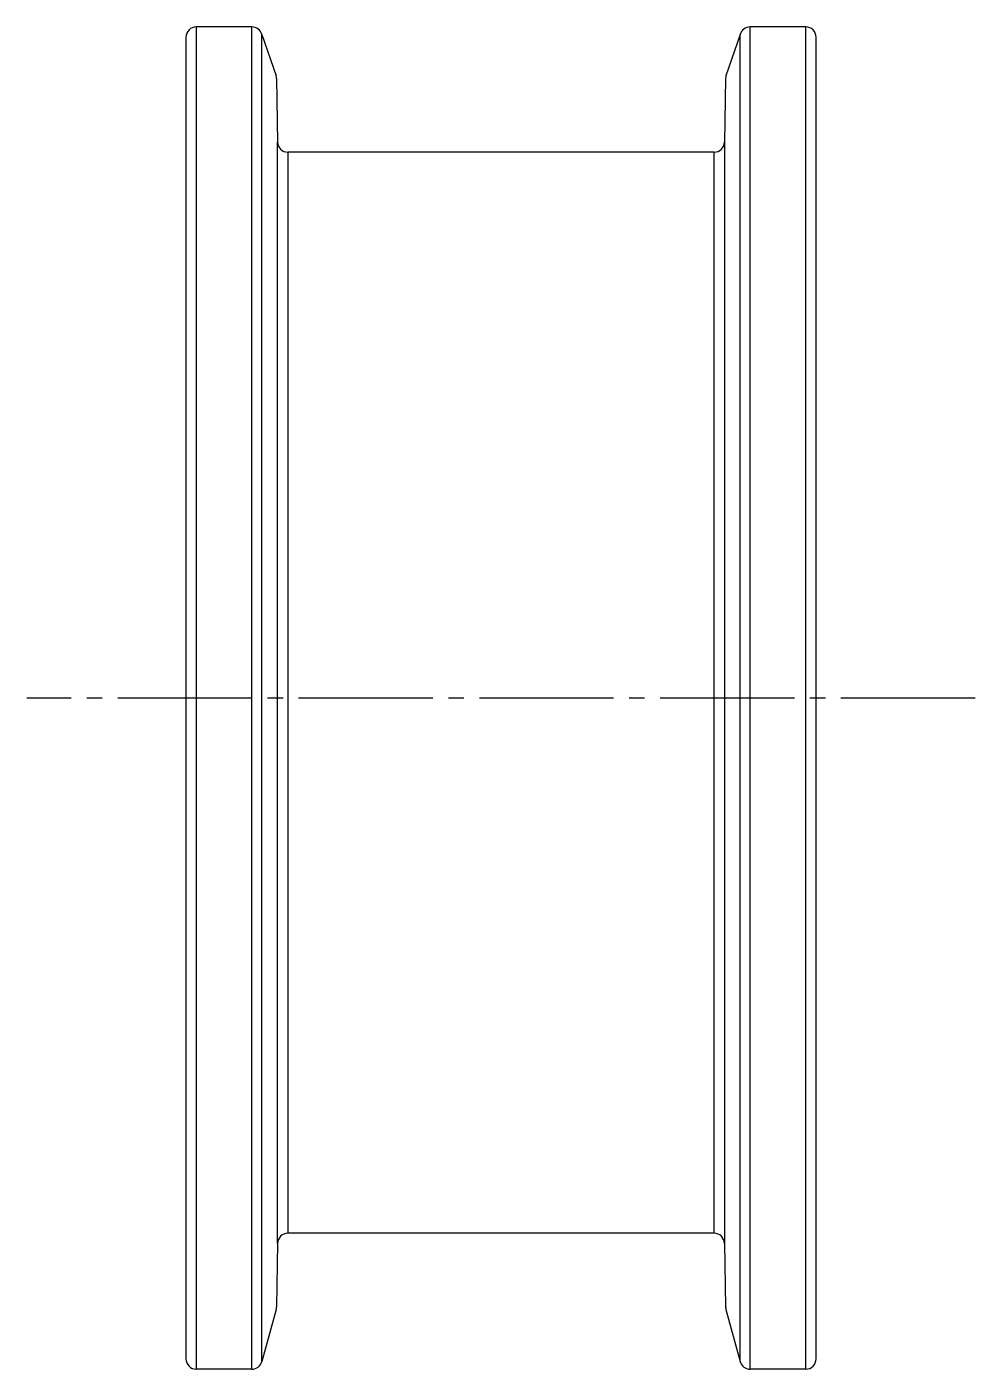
# Model space of a CAD drawing. Extents: x -24 to 358, y 41 to 259.
# Drawn here: x 265.9 to 357.7, y 129.4 to 259.4 of the extents above; entities that cross this region are included whole.
import ezdxf

# ---------------------------------------------------------------- set-up
doc = ezdxf.new("R2010")
doc.units = 0
doc.linetypes.add('CENTER', pattern=[17.5, 13, -1.5, 1.5, -1.5])
doc.layers.get('0').update_dxf_attribs({"linetype": 'CONTINUOUS'})
doc.layers.add('CENTER', color=1, linetype='CENTER')

msp = doc.modelspace()

# ---------------------------------------------------------------- linework, layer by layer
at = {"color": 7, "linetype": 'CONTINUOUS'}
for p, q in [((282.27, 259.44), (282.27, 129.44)), ((287.65, 259.44), (282.27, 259.44)), ((287.65, 129.44), (287.65, 259.44)), ((288.62, 130.18), (288.62, 258.7)), ((288.62, 258.7), (290, 254.69)), ((334.91, 258.7), (333.54, 254.69)), ((334.91, 130.18), (334.91, 258.7)), ((335.88, 129.44), (335.88, 259.44)), ((341.27, 259.44), (335.88, 259.44)), ((341.27, 129.44), (341.27, 259.44)), ((281.27, 258.44), (281.27, 130.44)), ((342.27, 130.44), (342.27, 258.44)), ((290.03, 254.45), (290.14, 248.28)), ((333.5, 254.45), (333.39, 248.28)), ((290.14, 141.63), (290.14, 248.28)), ((291.13, 247.31), (291.13, 142.61)), ((332.4, 247.31), (291.13, 247.31)), ((332.4, 142.61), (332.4, 247.31)), ((333.39, 248.28), (333.39, 141.63)), ((332.4, 142.61), (291.13, 142.61)), ((290.14, 141.63), (290.03, 135.46)), ((333.39, 141.63), (333.5, 135.46)), ((290, 135.22), (288.62, 130.18)), ((333.54, 135.22), (334.91, 130.18)), ((287.65, 129.44), (282.27, 129.44)), ((341.27, 129.44), (335.88, 129.44))]:
    msp.add_line(p, q, dxfattribs=at)
for centre, radius, start, end in [((282.27, 258.44), 1, 90, 180), ((287.65, 258.44), 1, 15, 90), ((335.88, 258.44), 1, 90, 165), ((341.27, 258.44), 1, 0, 90), ((289.04, 254.43), 0.994, 1, 15), ((334.5, 254.43), 0.994, 165, 179), ((291.13, 248.3), 0.994, 181, 270), ((332.4, 248.3), 0.994, 270, 359), ((291.13, 141.61), 0.994, 90, 179), ((332.4, 141.61), 0.994, 1, 90), ((289.04, 135.48), 0.994, 345, 359), ((334.5, 135.48), 0.994, 181, 195), ((282.27, 130.44), 1, 180, 270), ((287.65, 130.44), 1, 270, 345), ((335.88, 130.44), 1, 195, 270), ((341.27, 130.44), 1, 270, 0)]:
    msp.add_arc(centre, radius, start, end, dxfattribs=at)
at = {"layer": 'CENTER', "color": 1, "linetype": 'CENTER'}
msp.add_line((357.67, 194.44), (265.87, 194.44), dxfattribs=at)

doc.saveas('drawing.dxf')
